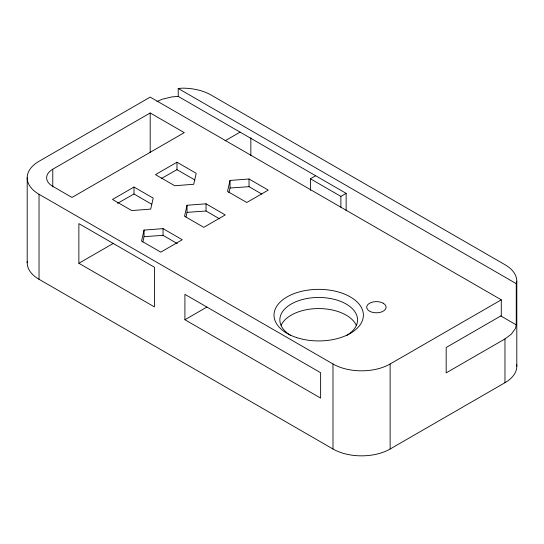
<?xml version="1.0" encoding="UTF-8"?>
<svg xmlns="http://www.w3.org/2000/svg" width="544" height="544" viewBox="0 0 544 544"><rect width="100%" height="100%" fill="white"/><g stroke="black" fill="none" stroke-linecap="round" stroke-linejoin="round"><path stroke-width="0.82" d="M516.712 364.698A40.406 23.331 0 0 1 504.968 382.711L390.13 449.011A40.406 23.331 0 0 1 332.989 449.011L39.032 279.296L39.032 194.283A40.406 23.331 0 0 1 39.032 161.289L150.192 97.111L501.289 299.819L501.289 315.676L446.175 347.5L446.175 372.878L504.968 338.932L511.387 334.104L515.426 328.474L516.249 324.87L516.249 283.628L516.8 281.2A40.406 23.331 0 0 0 504.968 264.704L211.011 94.989A40.406 23.331 0 0 0 182.437 88.155L178.235 88.475L178.235 96.41L346.14 193.351L346.14 210.834M144.044 230.085L141.542 241.053L160.772 252.151L182.267 239.741L163.037 228.636L144.044 230.085L144.044 236.674L142.793 242.094M187.041 205.265L184.532 216.226L203.769 227.331L225.264 214.921L206.033 203.816L187.041 205.265L187.041 212.344L185.966 216.988M230.037 180.445L227.528 191.406L246.758 202.511L268.26 190.094L249.03 178.996L230.037 180.445L230.037 188.006L228.963 192.651M52.768 169.218L150.192 112.975L184.26 132.641L71.998 197.452L52.768 186.347A20.978 12.111 0 0 1 52.768 169.218L52.768 186.891M133.987 187.041L112.486 199.458L131.716 210.555L150.708 209.114L153.218 198.145L133.987 187.041L133.987 193.997L151.79 204.279M176.977 162.221L155.482 174.631L174.712 185.735L193.705 184.287L196.214 173.325L176.977 162.221L176.977 169.667L194.786 179.942M225.053 140.814L240.094 132.124M78.866 263.276L154.421 306.898L154.421 267.24L78.866 223.625L78.866 263.276L113.41 243.331M310.393 190.407L310.393 178.779L315.649 175.746M310.393 178.779L340.884 196.384L346.14 193.351M184.912 319.743L320.627 398.092L320.627 372.715L184.912 294.365L184.912 319.743L206.897 307.047M39.032 194.283L332.989 363.99A40.406 23.331 0 0 0 390.13 363.99L501.289 299.819M117.504 203.327L133.987 193.997M161.214 178.588L176.977 169.667M156.91 101.572L162.234 99.212L171.986 96.886L178.235 96.41M230.037 188.006L249.03 186.68L261.848 194.086M187.041 212.344L206.033 211.018L219.565 218.831M144.044 236.674L163.037 235.348L177.283 243.576M178.235 88.475L516.249 283.628M500.847 315.976L516.249 324.87M516.8 281.2L516.8 366.214M504.968 338.932L504.968 382.711M390.13 363.99L390.13 449.011M340.884 196.384L340.884 207.182M332.989 363.99L332.989 449.011M250.845 137.761L250.845 155.53M249.03 178.996L249.03 186.68M206.033 203.816L206.033 211.018M163.037 228.636L163.037 235.348M150.192 112.975L150.192 152.531M27.2 177.786L27.2 262.8M281.173 325.196A38.848 22.433 0 0 1 318.702 308.57A38.848 22.433 0 0 1 356.232 325.196M290.53 335.342A38.848 22.433 0 0 1 291.468 303.899A38.848 22.433 0 0 1 345.936 303.899A38.848 22.433 0 0 1 346.882 335.342M39.032 279.296A40.406 23.331 0 0 1 27.288 261.283M383.262 303.246L381.249 302.355A9.71 5.61 0 0 0 368.689 303.797A9.71 5.61 0 0 0 369.526 311.175L371.538 312.066A9.71 5.61 0 0 0 384.098 310.624A9.71 5.61 0 0 0 383.262 303.246M296.364 337.484A44.683 25.792 0 0 0 363.385 315.139A44.683 25.792 0 0 0 296.364 292.801A44.683 25.792 0 0 0 296.364 337.484"/></g></svg>
